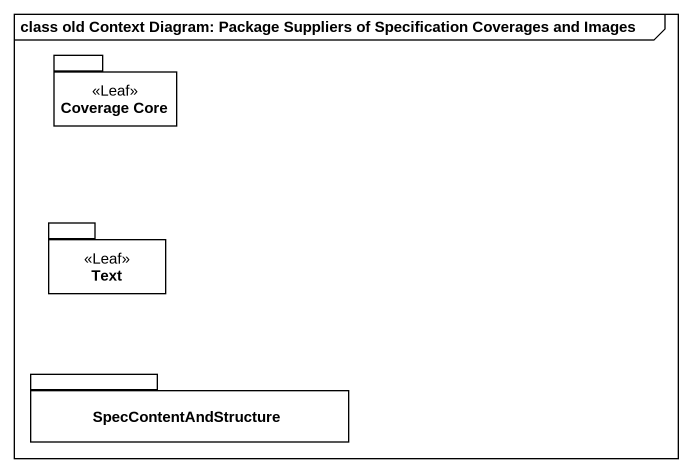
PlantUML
@startuml
mainframe class old Context Diagram: Package Suppliers of Specification Coverages and Images
package "Coverage Core" as Coverage_Core <<Leaf>> {
}
package Text <<Leaf>> {
}
package SpecContentAndStructure {
}
@enduml
